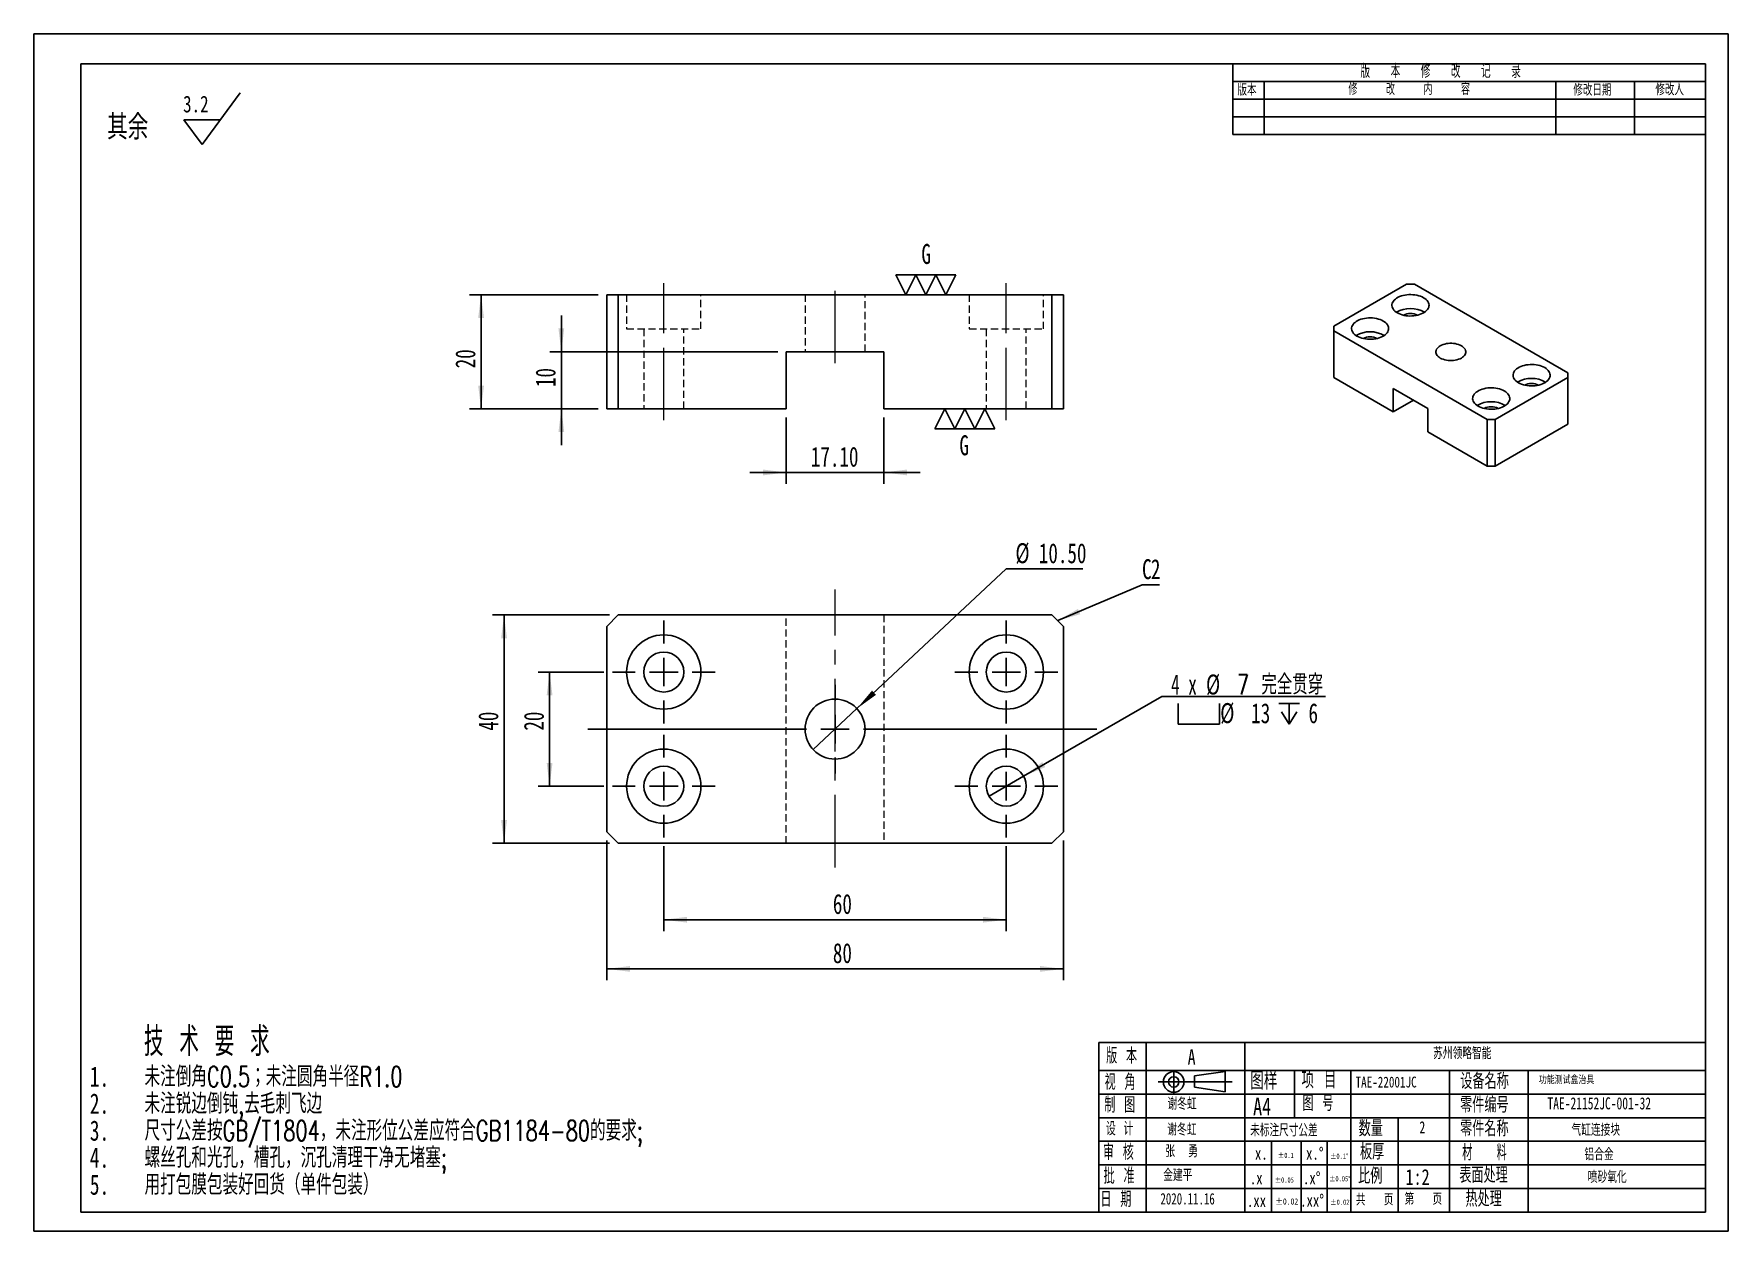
# Model space of a CAD drawing. Header units: millimetres. Extents: x 0 to 297, y 0 to 210.
import ezdxf

# ---------------------------------------------------------------- set-up
doc = ezdxf.new("R2010")
doc.units = ezdxf.units.MM
doc.linetypes.add('CENTERX2', pattern=[20.32, 12.7, -2.54, 2.54, -2.54])
doc.linetypes.add('HIDDEN', pattern=[1.905, 1.27, -0.635])
doc.layers.add('图框', color=7, linetype='Continuous')
doc.styles.add('SLDTEXTSTYLE0', font='TXT', dxfattribs={"width": 0.7, "bigfont": 'bigfont'})
doc.styles.add('SLDTEXTSTYLE1', font='TXT', dxfattribs={"width": 0.7})
doc.styles.add('SLDTEXTSTYLE10', font='TXT', dxfattribs={"width": 0.633333})
doc.styles.add('SLDTEXTSTYLE2', font='TXT', dxfattribs={"width": 0.75, "bigfont": 'bigfont'})
doc.styles.add('SLDTEXTSTYLE3', font='TXT', dxfattribs={"width": 0.75})
doc.styles.add('SLDTEXTSTYLE4', font='TXT', dxfattribs={"width": 0.614286, "bigfont": 'bigfont'})
doc.styles.add('SLDTEXTSTYLE5', font='TXT', dxfattribs={"width": 0.633333, "bigfont": 'bigfont'})
doc.styles.add('SLDTEXTSTYLE6', font='TXT', dxfattribs={"width": 0.542105, "bigfont": 'bigfont'})
doc.styles.add('SLDTEXTSTYLE7', font='TXT', dxfattribs={"width": 0.557143, "bigfont": 'bigfont'})
doc.styles.add('SLDTEXTSTYLE8', font='TXT', dxfattribs={"width": 0.58, "bigfont": 'bigfont'})
doc.styles.add('SLDTEXTSTYLE9', font='TXT', dxfattribs={"width": 0.6, "bigfont": 'bigfont'})
doc.dimstyles.new('SLDDIMSTYLE0', dxfattribs={"dimtxt": 3.5, "dimasz": 4.08, "dimexe": 0, "dimexo": 0.0625, "dimgap": 0.875, "dimtad": 2, "dimrnd": 1e-09, "dimzin": 12, "dimdsep": 46, "dimtxsty": 'SLDTEXTSTYLE1', "dimsah": 1, "dimcen": 0.09, "dimadec": 0, "dimazin": 3, "dimtfac": 1, "dimtofl": 0, "dimtmove": 0, "dimatfit": 3, "dimfxl": 0, "dimfrac": 2, "dimtolj": 1, "dimtzin": 12, "dimarcsym": 0})
doc.dimstyles.new('SLDDIMSTYLE1', dxfattribs={"dimtxt": 3.5, "dimasz": 4.08, "dimexe": 0, "dimexo": 0.0625, "dimgap": 0.875, "dimtad": 0, "dimtih": 1, "dimtoh": 1, "dimrnd": 1e-09, "dimzin": 4, "dimdsep": 46, "dimtxsty": 'SLDTEXTSTYLE1', "dimblk1": 'NONE', "dimsah": 1, "dimcen": 0, "dimadec": 0, "dimazin": 1, "dimtfac": 1, "dimtmove": 0, "dimatfit": 3, "dimldrblk": 'NONE', "dimfxl": 0, "dimfrac": 2, "dimtolj": 1, "dimtzin": 12, "dimarcsym": 0})
doc.dimstyles.new('SLDDIMSTYLE2', dxfattribs={"dimtxt": 3.5, "dimasz": 4.08, "dimexe": 0, "dimexo": 0.0625, "dimgap": 0.875, "dimtad": 0, "dimtih": 1, "dimtoh": 1, "dimdec": 6, "dimrnd": 1e-09, "dimzin": 12, "dimdsep": 46, "dimtxsty": 'SLDTEXTSTYLE1', "dimblk1": 'NONE', "dimsah": 1, "dimcen": 0, "dimadec": 0, "dimazin": 3, "dimtfac": 1, "dimtmove": 0, "dimatfit": 3, "dimldrblk": 'NONE', "dimfxl": 0, "dimfrac": 2, "dimtolj": 1, "dimtzin": 12, "dimarcsym": 0})
doc.dimstyles.new('SLDDIMSTYLE3', dxfattribs={"dimtxt": 3.5, "dimasz": 4.08, "dimexe": 0, "dimexo": 0.0625, "dimgap": 0.875, "dimtad": 2, "dimrnd": 1e-09, "dimzin": 4, "dimdsep": 46, "dimtxsty": 'SLDTEXTSTYLE1', "dimsah": 1, "dimcen": 0.09, "dimadec": 0, "dimazin": 1, "dimtfac": 1, "dimtmove": 0, "dimatfit": 0, "dimfxl": 0, "dimfrac": 2, "dimtolj": 1, "dimtzin": 12, "dimarcsym": 0})
doc.dimstyles.new('SLDDIMSTYLE4', dxfattribs={"dimtxt": 3.5, "dimasz": 4.08, "dimexe": 0, "dimexo": 0.0625, "dimgap": 0.875, "dimtad": 2, "dimrnd": 1e-09, "dimzin": 12, "dimdsep": 46, "dimtxsty": 'SLDTEXTSTYLE1', "dimsah": 1, "dimcen": 0.09, "dimadec": 0, "dimazin": 3, "dimtfac": 1, "dimtmove": 0, "dimatfit": 0, "dimfxl": 0, "dimfrac": 2, "dimtolj": 1, "dimtzin": 12, "dimarcsym": 0})

# ---------------------------------------------------------------- blocks, each defined once
blk = doc.blocks.new('_D')
at = {"layer": '图框'}
for p, q in [((100.44, 68.63), (100.44, 44.13)), ((180.44, 68.63), (180.44, 44.13)), ((100.44, 46.13), (180.44, 46.13))]:
    blk.add_line(p, q, dxfattribs=at)
for points in [[(100.44, 46.13), (104.52, 45.63), (104.52, 46.64)], [(180.44, 46.13), (176.36, 46.64), (176.36, 45.63)]]:
    blk.add_solid(points, dxfattribs=at)
at = {"layer": '图框', "insert": (140.06, 50.65), "char_height": 3.5, "attachment_point": 1, "style": 'SLDTEXTSTYLE1'}
blk.add_mtext('80', dxfattribs=at)
blk = doc.blocks.new('_D_1')
at = {"layer": '图框'}
for p, q in [((100.94, 108.13), (80.46, 108.13)), ((82.46, 108.13), (82.46, 68.13)), ((100.94, 68.13), (80.46, 68.13))]:
    blk.add_line(p, q, dxfattribs=at)
for points in [[(82.46, 108.13), (81.95, 104.05), (82.97, 104.05)], [(82.46, 68.13), (82.97, 72.21), (81.95, 72.21)]]:
    blk.add_solid(points, dxfattribs=at)
at = {"layer": '图框', "insert": (77.95, 87.86), "char_height": 3.5, "attachment_point": 1, "rotation": 90, "style": 'SLDTEXTSTYLE1'}
blk.add_mtext('40', dxfattribs=at)
blk = doc.blocks.new('_D_2')
at = {"layer": '图框'}
for p, q in [((99.94, 98.13), (88.44, 98.13)), ((90.44, 98.13), (90.44, 78.13)), ((99.94, 78.13), (88.44, 78.13))]:
    blk.add_line(p, q, dxfattribs=at)
for points in [[(90.44, 98.13), (89.93, 94.05), (90.95, 94.05)], [(90.44, 78.13), (90.95, 82.21), (89.93, 82.21)]]:
    blk.add_solid(points, dxfattribs=at)
at = {"layer": '图框', "insert": (85.93, 87.86), "char_height": 3.5, "attachment_point": 1, "rotation": 90, "style": 'SLDTEXTSTYLE1'}
blk.add_mtext('20', dxfattribs=at)
blk = doc.blocks.new('_D_3')
at = {"layer": '图框'}
for p, q in [((110.44, 67.63), (110.44, 52.75)), ((170.44, 67.63), (170.44, 52.75)), ((110.44, 54.75), (170.44, 54.75))]:
    blk.add_line(p, q, dxfattribs=at)
for points in [[(110.44, 54.75), (114.52, 54.24), (114.52, 55.25)], [(170.44, 54.75), (166.36, 55.25), (166.36, 54.24)]]:
    blk.add_solid(points, dxfattribs=at)
at = {"layer": '图框', "insert": (140.06, 59.26), "char_height": 3.5, "attachment_point": 1, "style": 'SLDTEXTSTYLE1'}
blk.add_mtext('60', dxfattribs=at)
blk = doc.blocks.new('_D_4')
at = {"layer": '图框'}
for p, q in [((144.27, 91.72), (170.44, 116.18)), ((170.44, 116.18), (183.82, 116.18)), ((136.6, 84.55), (144.27, 91.72))]:
    blk.add_line(p, q, dxfattribs=at)
blk.add_solid([(144.27, 91.72), (147.6, 94.13), (146.91, 94.88)], dxfattribs=at)
at = {"layer": '图框', "char_height": 3.5, "attachment_point": 1, "style": 'SLDTEXTSTYLE1'}
for s, insert in [('%%c', (172.03, 120.7)), ('10.50', (176.14, 120.69))]:
    blk.add_mtext(s, dxfattribs=dict(at, insert=insert))
blk = doc.blocks.new('_NONE')
blk = doc.blocks.new('SW_CHAMFER_DIMENSION_0')
at = {"layer": '图框', "color": 0}
for p, q in [((-14.79, -6.26), (0, 0)), ((0, 0), (3.07, 0))]:
    blk.add_line(p, q, dxfattribs=at)
blk.add_solid([(-14.79, -6.26), (-10.83, -5.13), (-11.23, -4.2)], dxfattribs=at)
at = {"layer": '图框', "color": 0, "char_height": 3.5, "attachment_point": 1, "style": 'SLDTEXTSTYLE1'}
for s, insert in [('C', (0, 4.51)), ('2', (1.54, 4.51))]:
    blk.add_mtext(s, dxfattribs=dict(at, insert=insert))
blk = doc.blocks.new('SW_SYMBOL_HOLE_SPOT')
at = {"layer": '图框', "color": 0}
for p, q in [((0, 875), (0, 75)), ((1600, 75), (1600, 875)), ((0, 75), (1600, 75))]:
    blk.add_line(p, q, dxfattribs=at)
blk = doc.blocks.new('SW_SYMBOL_HOLE_DEPTH')
at = {"layer": '图框', "color": 0}
for p, q in [((0, 875), (800, 875)), ((400, 875), (400, 75)), ((100, 555), (400, 75)), ((700, 555), (400, 75))]:
    blk.add_line(p, q, dxfattribs=at)
blk = doc.blocks.new('_D_5')
at = {"layer": '图框'}
for p, q in [((173.47, 79.88), (197.7, 93.86)), ((197.7, 93.86), (226.37, 93.86)), ((167.41, 76.38), (173.47, 79.88))]:
    blk.add_line(p, q, dxfattribs=at)
blk.add_solid([(173.47, 79.88), (177.26, 81.48), (176.75, 82.36)], dxfattribs=at)
at = {"layer": '图框', "xscale": 0.004511737089201878, "yscale": 0.004511737089201878, "zscale": 0.004511737089201878}
for name, p in [('SW_SYMBOL_HOLE_SPOT', (200.54, 88.68)), ('SW_SYMBOL_HOLE_DEPTH', (218.16, 88.68))]:
    blk.add_blockref(name, p, dxfattribs=at)
at = {"layer": '图框', "char_height": 3.5, "attachment_point": 1}
for s, insert, style in [('7 \\M+18AAE\\M+19153贯\\M+190FA', (210.85, 97.69), 'SLDTEXTSTYLE0'), ('4 x', (199.29, 97.69), 'SLDTEXTSTYLE10'), ('%%c', (205.42, 97.7), 'SLDTEXTSTYLE1'), ('%%c', (207.91, 92.69), 'SLDTEXTSTYLE1'), ('13', (213.33, 92.67), 'SLDTEXTSTYLE1'), ('6', (223.37, 92.67), 'SLDTEXTSTYLE1')]:
    blk.add_mtext(s, dxfattribs=dict(at, insert=insert, style=style))
blk = doc.blocks.new('SW_CENTERMARKSYMBOL_0')
at = {"layer": '图框', "color": 0}
for p, q in [((0, 5), (0, 9)), ((-5, 0), (-9, 0)), ((0, 0), (-2.5, 0)), ((0, 0), (0, 2.5)), ((0, 0), (0, -2.5)), ((0, 0), (2.5, 0)), ((5, 0), (9, 0)), ((0, -5), (0, -9))]:
    blk.add_line(p, q, dxfattribs=at)
blk = doc.blocks.new('SW_CENTERMARKSYMBOL_1')
at = {"layer": '图框', "color": 0}
for p, q in [((0, 5), (0, 9)), ((-5, 0), (-9, 0)), ((0, 0), (-2.5, 0)), ((0, 0), (0, 2.5)), ((0, 0), (0, -2.5)), ((0, 0), (2.5, 0)), ((5, 0), (9, 0)), ((0, -5), (0, -9))]:
    blk.add_line(p, q, dxfattribs=at)
blk = doc.blocks.new('SW_CENTERMARKSYMBOL_2')
at = {"layer": '图框', "color": 0}
for p, q in [((0, 5), (0, 9)), ((-5, 0), (-9, 0)), ((0, 0), (-2.5, 0)), ((0, 0), (0, 2.5)), ((0, 0), (0, -2.5)), ((0, 0), (2.5, 0)), ((5, 0), (9, 0)), ((0, -5), (0, -9))]:
    blk.add_line(p, q, dxfattribs=at)
blk = doc.blocks.new('SW_CENTERMARKSYMBOL_3')
at = {"layer": '图框', "color": 0}
for p, q in [((0, 5), (0, 9)), ((-5, 0), (-9, 0)), ((0, 0), (-2.5, 0)), ((0, 0), (0, 2.5)), ((0, 0), (0, -2.5)), ((0, 0), (2.5, 0)), ((5, 0), (9, 0)), ((0, -5), (0, -9))]:
    blk.add_line(p, q, dxfattribs=at)
blk = doc.blocks.new('SW_CENTERMARKSYMBOL_4')
at = {"layer": '图框', "color": 0}
for p, q in [((0, 5), (0, 7.75)), ((-5, 0), (-43.29, 0)), ((0, 0), (-2.5, 0)), ((0, 0), (0, 2.5)), ((0, 0), (0, -2.5)), ((0, 0), (2.5, 0)), ((5, 0), (45.88, 0)), ((0, -5), (0, -7.75))]:
    blk.add_line(p, q, dxfattribs=at)
blk = doc.blocks.new('_D_6')
at = {"layer": '图框'}
for p, q in [((131.89, 142.73), (131.89, 131.09)), ((148.99, 142.73), (148.99, 131.09)), ((131.89, 133.09), (125.54, 133.09)), ((131.89, 133.09), (148.99, 133.09)), ((148.99, 133.09), (155.34, 133.09))]:
    blk.add_line(p, q, dxfattribs=at)
for points in [[(131.89, 133.09), (127.81, 133.6), (127.81, 132.58)], [(148.99, 133.09), (153.07, 132.58), (153.07, 133.6)]]:
    blk.add_solid(points, dxfattribs=at)
at = {"layer": '图框', "insert": (136.21, 137.6), "char_height": 3.5, "attachment_point": 1, "style": 'SLDTEXTSTYLE1'}
blk.add_mtext('17.10', dxfattribs=at)
blk = doc.blocks.new('_D_7')
at = {"layer": '图框'}
for p, q in [((98.94, 164.23), (76.44, 164.23)), ((78.44, 144.23), (78.44, 164.23)), ((98.94, 144.23), (76.44, 144.23))]:
    blk.add_line(p, q, dxfattribs=at)
for points in [[(78.44, 164.23), (77.93, 160.15), (78.95, 160.15)], [(78.44, 144.23), (78.95, 148.31), (77.93, 148.31)]]:
    blk.add_solid(points, dxfattribs=at)
at = {"layer": '图框', "insert": (73.93, 151.33), "char_height": 3.5, "attachment_point": 1, "rotation": 90, "style": 'SLDTEXTSTYLE1'}
blk.add_mtext('20', dxfattribs=at)
blk = doc.blocks.new('_D_8')
at = {"layer": '图框'}
for p, q in [((92.5, 154.23), (92.5, 160.58)), ((130.39, 154.23), (90.5, 154.23)), ((92.5, 154.23), (92.5, 144.23)), ((98.94, 144.23), (90.5, 144.23)), ((92.5, 144.23), (92.5, 137.88))]:
    blk.add_line(p, q, dxfattribs=at)
for points in [[(92.5, 154.23), (93, 158.31), (91.99, 158.31)], [(92.5, 144.23), (91.99, 140.15), (93, 140.15)]]:
    blk.add_solid(points, dxfattribs=at)
at = {"layer": '图框', "insert": (87.98, 148.05), "char_height": 3.5, "attachment_point": 1, "rotation": 90, "style": 'SLDTEXTSTYLE1'}
blk.add_mtext('10', dxfattribs=at)
blk = doc.blocks.new('SW_SFSYMBOL_0')
at = {"layer": '图框', "color": 0}
for p, q in [((-2.58, 9.14), (-4.33, 5.64)), ((-2.58, 9.14), (-0.83, 5.64)), ((0.92, 9.14), (-0.83, 5.64)), ((0.92, 9.14), (2.67, 5.64)), ((4.42, 9.14), (2.67, 5.64)), ((4.42, 9.14), (6.17, 5.64)), ((-0.83, 5.64), (-4.33, 5.64)), ((2.67, 5.64), (-0.83, 5.64)), ((6.17, 5.64), (2.67, 5.64))]:
    blk.add_line(p, q, dxfattribs=at)
at = {"layer": '图框', "color": 0, "insert": (0, 4.51), "char_height": 3.5, "attachment_point": 1, "style": 'SLDTEXTSTYLE1'}
blk.add_mtext('G', dxfattribs=at)
blk = doc.blocks.new('SW_SFSYMBOL_1')
at = {"layer": '图框', "color": 0}
for p, q in [((-2.73, -4.38), (-4.48, -0.88)), ((-4.48, -0.88), (-0.98, -0.88)), ((-2.73, -4.38), (-0.98, -0.88)), ((0.77, -4.38), (-0.98, -0.88)), ((-0.98, -0.88), (2.52, -0.88)), ((0.77, -4.38), (2.52, -0.88)), ((4.27, -4.38), (2.52, -0.88)), ((2.52, -0.88), (6.02, -0.88)), ((4.27, -4.38), (6.02, -0.88))]:
    blk.add_line(p, q, dxfattribs=at)
at = {"layer": '图框', "color": 0, "insert": (0, 4.51), "char_height": 3.5, "attachment_point": 1, "style": 'SLDTEXTSTYLE1'}
blk.add_mtext('G', dxfattribs=at)

msp = doc.modelspace()

# ---------------------------------------------------------------- linework, layer by layer
at = {"color": 7, "linetype": 'Continuous', "lineweight": 25}
for p, q in [((100.4375113, 144.2285489), (100.4375113, 164.2285489)), ((100.4375113, 164.2285489), (102.4375113, 164.2285489)), ((102.4375113, 164.2285489), (102.4375113, 144.2285489)), ((102.4375113, 164.2285489), (178.4375113, 164.2285489)), ((178.4375113, 144.2285489), (178.4375113, 164.2285489)), ((178.4375113, 164.2285489), (180.4375113, 164.2285489)), ((180.4375113, 164.2285489), (180.4375113, 144.2285489)), ((240.5207901, 166.0435768), (227.7928681, 158.6959037)), ((241.9350037, 166.0435768), (240.5207901, 166.0435768)), ((268.8050614, 150.5318226), (241.9350037, 166.0435768)), ((227.7928681, 158.6959037), (227.7928681, 157.8794956)), ((227.7928681, 157.8794956), (254.6629258, 142.3677415)), ((227.7928681, 157.8794956), (227.7928681, 149.7140875)), ((131.8875113, 154.2285489), (131.8875113, 144.2285489)), ((148.9875113, 154.2285489), (131.8875113, 154.2285489)), ((148.9875113, 154.2285489), (148.9875113, 144.2285489)), ((227.7928681, 149.7140875), (238.2050154, 143.7032828)), ((256.0771393, 142.3677415), (268.8050614, 149.7154145)), ((268.8050614, 149.7154145), (268.8050614, 150.5318226)), ((268.8050614, 141.5500064), (268.8050614, 149.7154145)), ((238.2050154, 147.7859869), (238.2050154, 143.7032828)), ((244.2507784, 144.2958422), (238.2050154, 147.7859869)), ((238.2050154, 143.7032828), (241.741124, 145.7446348)), ((102.4375113, 144.2285489), (100.4375113, 144.2285489)), ((102.4375113, 144.2285489), (131.8875113, 144.2285489)), ((148.9875113, 144.2285489), (178.4375113, 144.2285489)), ((180.4375113, 144.2285489), (178.4375113, 144.2285489)), ((244.2507784, 144.2958422), (244.2507784, 140.2131381)), ((244.2507784, 140.2131381), (254.6629258, 134.2023334)), ((254.6629258, 134.2023334), (254.6629258, 142.3677415)), ((254.6629258, 142.3677415), (256.0771393, 142.3677415)), ((256.0771393, 142.3677415), (256.0771393, 134.2023334)), ((256.0771393, 134.2023334), (268.8050614, 141.5500064)), ((256.0771393, 134.2023334), (254.6629258, 134.2023334)), ((102.4375113, 108.1337074), (100.4375113, 106.1337074)), ((178.4375113, 108.1337074), (102.4375113, 108.1337074)), ((180.4375113, 106.1337074), (178.4375113, 108.1337074)), ((100.4375113, 106.1337074), (100.4375113, 70.1337074)), ((180.4375113, 70.1337074), (180.4375113, 106.1337074)), ((100.4375113, 70.1337074), (102.4375113, 68.1337074)), ((178.4375113, 68.1337074), (180.4375113, 70.1337074)), ((102.4375113, 68.1337074), (178.4375113, 68.1337074))]:
    msp.add_line(p, q, dxfattribs=at)
at = {"color": 7, "linetype": 'HIDDEN', "lineweight": 18}
for p, q in [((103.9375113, 164.2285489), (103.9375113, 158.2285489)), ((116.9375113, 158.2285489), (116.9375113, 164.2285489)), ((135.1875113, 164.2285489), (135.1875113, 154.2285489)), ((145.6875113, 154.2285489), (145.6875113, 164.2285489)), ((163.9375113, 164.2285489), (163.9375113, 158.2285489)), ((176.9375113, 158.2285489), (176.9375113, 164.2285489)), ((103.9375113, 158.2285489), (116.9375113, 158.2285489)), ((106.9375113, 158.2285489), (106.9375113, 144.2285489)), ((113.9375113, 144.2285489), (113.9375113, 158.2285489)), ((163.9375113, 158.2285489), (176.9375113, 158.2285489)), ((166.9375113, 158.2285489), (166.9375113, 144.2285489)), ((173.9375113, 144.2285489), (173.9375113, 158.2285489)), ((131.8875113, 68.1337074), (131.8875113, 108.1337074)), ((148.9875113, 108.1337074), (148.9875113, 68.1337074))]:
    msp.add_line(p, q, dxfattribs=at)
at = {"color": 7, "linetype": 'Continuous', "lineweight": 25, "flags": 128}
for points in [[(243.5259939, 163.6964034), (243.2640544, 163.832064), (242.9782428, 163.9505802), (242.67191, 164.0505624), (242.3486474, 164.1308386), (242.0122451, 164.1904674), (241.666647, 164.22875), (241.3159049, 164.2452373), (240.9641311, 164.2397361), (240.6154496, 164.212311), (240.2739485, 164.1632834), (239.9436317, 164.0932281), (239.6283716, 164.0029665), (239.3318645, 163.8935569), (239.0575867, 163.7662819), (238.8087538, 163.6226337), (238.5882831, 163.4642964), (238.3987594, 163.2931266), (238.2424049, 163.1111308), (238.1210524, 162.9204429), (238.0361249, 162.7232986), (237.988618, 162.522009), (237.9790887, 162.3189343), (238.0076487, 162.1164552), (238.0739632, 161.9169457), (238.1772546, 161.7227448), (238.3163121, 161.5361293), (238.4895052, 161.3592871), (238.6948034, 161.1942915), (238.9297999, 161.0430771), (239.1917394, 160.9074165), (239.477551, 160.7889003), (239.7838839, 160.6889181), (240.1071464, 160.6086419), (240.4435488, 160.5490131), (240.7891469, 160.5107305), (241.1398889, 160.4942432), (241.4916628, 160.4997444), (241.8403442, 160.5271695), (242.1818453, 160.5761971), (242.5121622, 160.6462524), (242.8274222, 160.736514), (243.1239293, 160.8459236), (243.3982071, 160.9731986), (243.6470401, 161.1168468), (243.8675107, 161.2751841), (244.0570344, 161.4463539), (244.213389, 161.6283497), (244.3347414, 161.8190376), (244.4196689, 162.0161819), (244.4671758, 162.2174715), (244.4767051, 162.4205462), (244.4481451, 162.6230253), (244.3818306, 162.8225348), (244.2785392, 163.0167357), (244.1394818, 163.2033512), (243.9662886, 163.3801934), (243.7609904, 163.545189), (243.5259939, 163.6964034)], [(236.4549261, 159.6143629), (236.1929866, 159.7500234), (235.907175, 159.8685396), (235.6008421, 159.9685218), (235.2775796, 160.048798), (234.9411772, 160.1084269), (234.5955791, 160.1467094), (234.2448371, 160.1631967), (233.8930632, 160.1576956), (233.5443818, 160.1302704), (233.2028807, 160.0812428), (232.8725638, 160.0111876), (232.5573038, 159.920926), (232.2607967, 159.8115163), (231.9865189, 159.6842413), (231.737686, 159.5405931), (231.5172153, 159.3822559), (231.3276916, 159.211086), (231.171337, 159.0290902), (231.0499846, 158.8384024), (230.9650571, 158.641258), (230.9175502, 158.4399685), (230.9080209, 158.2368938), (230.9365809, 158.0344147), (231.0028954, 157.8349051), (231.1061868, 157.6407042), (231.2452443, 157.4540887), (231.4184374, 157.2772465), (231.6237356, 157.112251), (231.8587321, 156.9610365), (232.1206716, 156.8253759), (232.4064832, 156.7068598), (232.7128161, 156.6068775), (233.0360786, 156.5266014), (233.372481, 156.4669725), (233.7180791, 156.42869), (234.0688211, 156.4122027), (234.420595, 156.4177038), (234.7692764, 156.445129), (235.1107775, 156.4941566), (235.4410943, 156.5642118), (235.7563544, 156.6544734), (236.0528615, 156.7638831), (236.3271393, 156.8911581), (236.5759722, 157.0348063), (236.7964429, 157.1931435), (236.9859666, 157.3643134), (237.1423211, 157.5463091), (237.2636736, 157.736997), (237.3486011, 157.9341414), (237.396108, 158.1354309), (237.4056373, 158.3385056), (237.3770773, 158.5409847), (237.3107628, 158.7404942), (237.2074714, 158.9346952), (237.0684139, 159.1213107), (236.8952208, 159.2981529), (236.6899226, 159.4631484), (236.4549261, 159.6143629)], [(250.15512, 155.2771948), (249.9178518, 155.3985414), (249.6569765, 155.5024932), (249.3762983, 155.5875341), (249.0799102, 155.6524243), (248.7721342, 155.6962173), (248.4574583, 155.7182746), (248.1404712, 155.7182746), (247.8257952, 155.6962173), (247.5180192, 155.6524243), (247.2216311, 155.5875341), (246.940953, 155.5024932), (246.6800777, 155.3985414), (246.4428094, 155.2771948), (246.2326081, 155.1402227), (246.0525389, 154.9896226), (245.9052276, 154.8275906), (245.7928224, 154.6564894), (245.7169625, 154.4788141), (245.6787539, 154.2971555), (245.6787539, 154.1141628), (245.7169625, 153.9325042), (245.7928224, 153.7548289), (245.9052276, 153.5837277), (246.0525389, 153.4216956), (246.2326081, 153.2710955), (246.4428094, 153.1341235), (246.6800777, 153.0127768), (246.940953, 152.9088251), (247.2216311, 152.8237841), (247.5180192, 152.758894), (247.8257952, 152.715101), (248.1404712, 152.6930436), (248.4574583, 152.6930436), (248.7721342, 152.715101), (249.0799102, 152.758894), (249.3762983, 152.8237841), (249.6569765, 152.9088251), (249.9178518, 153.0127768), (250.15512, 153.1341235), (250.3653214, 153.2710955), (250.5453906, 153.4216956), (250.6927018, 153.5837277), (250.805107, 153.7548289), (250.880967, 153.9325042), (250.9191756, 154.1141628), (250.9191756, 154.2971555), (250.880967, 154.4788141), (250.805107, 154.6564894), (250.6927018, 154.8275906), (250.5453906, 154.9896226), (250.3653214, 155.1402227), (250.15512, 155.2771948)], [(264.7391974, 151.4502818), (264.4772578, 151.5859423), (264.1914462, 151.7044585), (263.8851134, 151.8044407), (263.5618508, 151.8847169), (263.2254485, 151.9443458), (262.8798504, 151.9826283), (262.5291083, 151.9991156), (262.1773345, 151.9936145), (261.828653, 151.9661893), (261.487152, 151.9171617), (261.1568351, 151.8471064), (260.841575, 151.7568449), (260.545068, 151.6474352), (260.2707901, 151.5201602), (260.0219572, 151.376512), (259.8014865, 151.2181748), (259.6119629, 151.0470049), (259.4556083, 150.8650091), (259.3342559, 150.6743212), (259.2493284, 150.4771769), (259.2018215, 150.2758874), (259.1922922, 150.0728126), (259.2208522, 149.8703336), (259.2871666, 149.670824), (259.3904581, 149.4766231), (259.5295155, 149.2900076), (259.7027086, 149.1131654), (259.9080069, 148.9481699), (260.1430033, 148.7969554), (260.4049428, 148.6612948), (260.6907545, 148.5427787), (260.9970873, 148.4427964), (261.3203499, 148.3625203), (261.6567522, 148.3028914), (262.0023503, 148.2646089), (262.3530923, 148.2481215), (262.7048662, 148.2536227), (263.0535476, 148.2810478), (263.3950487, 148.3300754), (263.7253656, 148.4001307), (264.0406256, 148.4903923), (264.3371327, 148.5998019), (264.6114106, 148.727077), (264.8602435, 148.8707252), (265.0807142, 149.0290624), (265.2702378, 149.2002323), (265.4265924, 149.382228), (265.5479448, 149.5729159), (265.6328723, 149.7700603), (265.6803792, 149.9713498), (265.6899085, 150.1744245), (265.6613485, 150.3769036), (265.5950341, 150.5764131), (265.4917426, 150.7706141), (265.3526852, 150.9572296), (265.1794921, 151.1340717), (264.9741938, 151.2990673), (264.7391974, 151.4502818)], [(257.6681296, 147.3682412), (257.40619, 147.5039018), (257.1203784, 147.6224179), (256.8140456, 147.7224002), (256.490783, 147.8026763), (256.1543807, 147.8623052), (255.8087826, 147.9005877), (255.4580405, 147.9170751), (255.1062667, 147.9115739), (254.7575852, 147.8841488), (254.4160842, 147.8351211), (254.0857673, 147.7650659), (253.7705072, 147.6748043), (253.4740002, 147.5653946), (253.1997223, 147.4381196), (252.9508894, 147.2944714), (252.7304187, 147.1361342), (252.5408951, 146.9649643), (252.3845405, 146.7829686), (252.2631881, 146.5922807), (252.1782606, 146.3951363), (252.1307537, 146.1938468), (252.1212244, 145.9907721), (252.1497843, 145.788293), (252.2160988, 145.5887835), (252.3193902, 145.3945825), (252.4584477, 145.207967), (252.6316408, 145.0311248), (252.836939, 144.8661293), (253.0719355, 144.7149148), (253.333875, 144.5792543), (253.6196867, 144.4607381), (253.9260195, 144.3607559), (254.249282, 144.2804797), (254.5856844, 144.2208508), (254.9312825, 144.1825683), (255.2820245, 144.166081), (255.6337984, 144.1715821), (255.9824798, 144.1990073), (256.3239809, 144.2480349), (256.6542978, 144.3180901), (256.9695578, 144.4083517), (257.2660649, 144.5177614), (257.5403427, 144.6450364), (257.7891757, 144.7886846), (258.0096464, 144.9470218), (258.19917, 145.1181917), (258.3555246, 145.3001875), (258.476877, 145.4908753), (258.5618045, 145.6880197), (258.6093114, 145.8893092), (258.6188407, 146.092384), (258.5902807, 146.294863), (258.5239663, 146.4943726), (258.4206748, 146.6885735), (258.2816174, 146.875189), (258.1084243, 147.0520312), (257.903126, 147.2170267), (257.6681296, 147.3682412)]]:
    msp.add_lwpolyline(points, dxfattribs=at)
at = {"color": 7, "linetype": 'Continuous', "lineweight": 25}
for centre, radius in [((110.4375113, 98.1337074), 6.5), ((170.4375113, 98.1337074), 6.5), ((110.4375113, 98.1337074), 3.5), ((170.4375113, 98.1337074), 3.5), ((140.4375113, 88.1337074), 5.25), ((110.4375113, 78.1337074), 6.5), ((170.4375113, 78.1337074), 6.5), ((110.4375113, 78.1337074), 3.5), ((170.4375113, 78.1337074), 3.5)]:
    msp.add_circle(centre, radius, dxfattribs=at)
for centre, radius, start, end in [((241.2278969, 156.9663318), 4.8499187, 59.494549256, 120.505450744), ((241.2278709, 158.2624359), 2.6754221, 62.449517771, 117.537423689), ((234.1568291, 152.8842913), 4.8499187, 59.494549256, 120.505450744), ((234.1568031, 154.1803954), 2.6754221, 62.449517771, 117.537423689), ((262.4411003, 144.7202102), 4.8499187, 59.494549256, 120.505450744), ((262.4410743, 146.0163143), 2.6754221, 62.449517771, 117.537423689), ((255.3700325, 140.6381696), 4.8499187, 59.494549256, 120.505450744), ((255.3700065, 141.9342737), 2.6754221, 62.449517771, 117.537423689)]:
    msp.add_arc(centre, radius, start, end, dxfattribs=at)
at = {"layer": '图框'}
for p, q in [((0.1101994, 209.9097385), (296.8658785, 209.9097385)), ((0.1101994, 209.9097385), (0.1101994, 0.2026761)), ((296.8658785, 209.9097385), (296.8658785, 0.2026761)), ((8.3575746, 204.6921099), (292.8805328, 204.6921099)), ((8.3575746, 204.6921099), (8.3575746, 3.5155781)), ((210.1090565, 204.6921098), (210.1090565, 192.2763883)), ((292.8805328, 204.6921099), (292.8805328, 3.5155781)), ((29.5741073, 190.5263575), (36.2520603, 199.5786937)), ((210.1090565, 201.5881794), (292.880533, 201.5881794)), ((215.6271549, 192.2763883), (215.6271549, 201.5881794)), ((266.6695655, 201.5881793), (266.6695655, 192.2763882)), ((280.4648115, 201.5881793), (280.4648115, 192.2763882)), ((210.1090565, 198.484249), (292.880533, 198.484249)), ((32.7481902, 194.8290032), (26.3908574, 194.8290032)), ((26.3908574, 194.8290032), (29.5741073, 190.5263575)), ((210.1090565, 195.3803186), (292.880533, 195.3803186)), ((210.1090565, 192.2763883), (292.880533, 192.2763883)), ((186.657138, 3.5155779), (186.657138, 33.2432179)), ((186.657138, 33.2432179), (292.8805328, 33.2432179)), ((194.9342857, 3.5155779), (194.9342857, 33.2432179)), ((212.2187664, 3.5155779), (212.2187664, 33.2432179)), ((292.8805328, 28.3470207), (186.657138, 28.3470207)), ((199.7534792, 24.2898636), (199.7534792, 28.3753511)), ((203.4038654, 27.3838028), (208.7459206, 28.1499772)), ((203.4038654, 27.3838028), (203.4038654, 25.3915053)), ((208.7459206, 28.1499772), (208.7459206, 24.6253309)), ((220.902596, 24.208447), (220.902596, 28.3470208)), ((230.8019255, 20.0698732), (230.8019255, 28.3470208)), ((248.0459831, 24.208447), (248.0459831, 28.3470208)), ((261.8412292, 28.3470208), (261.8412292, 3.5155778)), ((186.657138, 24.208447), (292.8805328, 24.208447)), ((197.0257552, 26.3326074), (209.988631, 26.3326074)), ((203.4038654, 25.3915053), (208.7459206, 24.6253309)), ((220.902596, 20.0698732), (220.902596, 24.208447)), ((248.0459831, 3.5155778), (248.0459831, 24.208447)), ((186.657138, 20.0698732), (292.8805328, 20.0698732)), ((230.8019255, 3.5155779), (230.8019255, 20.0698732)), ((239.0790731, 3.5155779), (239.0790731, 20.0698731)), ((186.657138, 15.9312994), (230.8019255, 15.9312994)), ((216.902371, 3.5155779), (216.902371, 15.9312993)), ((222.109013, 3.5155779), (222.109013, 15.9312993)), ((226.617203, 3.5155779), (226.617203, 15.9312993)), ((230.8019255, 15.9312994), (292.8805328, 15.9312994)), ((186.657138, 11.7927255), (230.8019255, 11.7927255)), ((230.8019255, 11.7927255), (292.8805328, 11.7927255)), ((186.657138, 7.6541517), (230.8019255, 7.6541517)), ((230.8019255, 7.6541517), (292.880591, 7.6541517)), ((8.3575746, 3.5155781), (292.8805328, 3.5155781)), ((0.1101994, 0.2026761), (296.8658785, 0.2026761))]:
    msp.add_line(p, q, dxfattribs=at)
at = {"layer": '图框', "linetype": 'CENTERX2', "lineweight": 18}
for p, q in [((110.4375113, 158.2285489), (110.4375113, 166.2285489)), ((140.4375113, 152.2285489), (140.4375113, 166.2285489)), ((170.4375113, 158.2285489), (170.4375113, 166.2285489)), ((110.4375113, 142.2285489), (110.4375113, 158.2285489)), ((170.4375113, 142.2285489), (170.4375113, 158.2285489)), ((140.4375113, 63.8947452), (140.4375113, 112.5738836))]:
    msp.add_line(p, q, dxfattribs=at)
at = {"layer": '图框'}
for radius in [1.8042424, 0.9101378]:
    msp.add_circle((199.7534792, 26.3326074), radius, dxfattribs=at)

# ---------------------------------------------------------------- block references
for name, p in [('SW_SFSYMBOL_1', (155.5665211, 168.6035491)), ('SW_SFSYMBOL_0', (162.2293629, 135.0917623)), ('SW_CHAMFER_DIMENSION_0', (194.2235634, 113.3898528)), ('SW_CENTERMARKSYMBOL_2', (110.4375113, 98.1337074)), ('SW_CENTERMARKSYMBOL_0', (170.4375113, 98.1337074)), ('SW_CENTERMARKSYMBOL_4', (140.4375113, 88.1337074)), ('SW_CENTERMARKSYMBOL_3', (110.4375113, 78.1337074)), ('SW_CENTERMARKSYMBOL_1', (170.4375113, 78.1337074))]:
    msp.add_blockref(name, p, dxfattribs=at)

# ---------------------------------------------------------------- texts
at = {"layer": '图框', "attachment_point": 1, "rotation": 359.999999946}
for s, insert, char_height, style in [('\\M+194C5   \\M+1967B   \\M+18F43   \\M+189FC   记   录', (232.4761501, 204.6060112), 2.414168064, 'SLDTEXTSTYLE7'), ('3.2', (26.2452002, 199.0793458), 2.91999375, 'SLDTEXTSTYLE3'), ('\\M+194C5\\M+1967B', (210.9300031, 201.1640297), 2.069286912, 'SLDTEXTSTYLE0'), ('\\M+18F43     \\M+189FC     \\M+193E0     \\M+19765', (230.3596935, 201.290693), 2.069286912, 'SLDTEXTSTYLE6'), ('\\M+18F43\\M+189FC\\M+193FA\\M+18AFA', (269.7575817, 201.1475883), 2.069286912, 'SLDTEXTSTYLE0'), ('\\M+18F43\\M+189FC\\M+1906C', (284.1325649, 201.2099787), 2.069286912, 'SLDTEXTSTYLE0'), ('\\M+191B4\\M+1975D', (12.9341379, 195.7717379), 4.37999063, 'SLDTEXTSTYLE2'), ('\\M+18B5A 术 \\M+19776 \\M+18B81', (19.3819686, 35.9443588), 5.0694336, 'SLDTEXTSTYLE4'), ('苏\\M+18F42领\\M+197AA\\M+19271\\M+1945C', (245.1895152, 32.4351397), 2.116666667, 'SLDTEXTSTYLE0'), ('\\M+194C5 \\M+1967B', (187.9352427, 32.3121211), 2.759049216, 'SLDTEXTSTYLE5'), ('A', (202.1995718, 32.0630808), 2.7245611, 'SLDTEXTSTYLE3'), ('1.', (9.9105773, 29.0522018), 3.54860352, 'SLDTEXTSTYLE1'), ('\\M+196A2\\M+1928D\\M+1937C\\M+18A70C0.5\\M+18147\\M+196A2\\M+1928D圆\\M+18A70\\M+194BC\\M+18C61R1.0', (19.4906091, 29.0522018), 3.54860352, 'SLDTEXTSTYLE0'), ('视 \\M+18A70', (187.6641078, 27.7061155), 2.75904922, 'SLDTEXTSTYLE5'), ('图样', (213.1539878, 28.0894938), 3.10393037, 'SLDTEXTSTYLE0'), ('项 \\M+196DA', (222.1539364, 28.310893), 3.10393037, 'SLDTEXTSTYLE5'), ('TAE-22001JC', (231.6075598, 27.2655237), 1.907192771, 'SLDTEXTSTYLE3'), ('设备\\M+196BC\\M+18FCC', (249.9547874, 27.8492736), 2.759049216, 'SLDTEXTSTYLE0'), ('\\M+18CF7\\M+1945C测试\\M+1E1B4\\M+18EA1\\M+18BEF', (263.704769, 27.3078397), 1.322916667, 'SLDTEXTSTYLE2'), ('2.', (9.9105773, 24.3207305), 3.54860352, 'SLDTEXTSTYLE1'), ('\\M+196A2\\M+1928D锐边\\M+1937C钝,\\M+18B8E\\M+196D1\\M+18E68飞边', (19.4906091, 24.3207305), 3.54860352, 'SLDTEXTSTYLE0'), ('\\M+190A7 图', (187.6100844, 23.6981176), 2.75904922, 'SLDTEXTSTYLE5'), ('谢\\M+1937E\\M+193F8', (198.6673647, 23.5888642), 2.116666667, 'SLDTEXTSTYLE0'), ('图 \\M+18D86', (222.3094135, 24.0140339), 2.75904922, 'SLDTEXTSTYLE5'), ('\\M+197EB\\M+18C8F编\\M+18D86', (249.9238903, 23.7252266), 2.759049216, 'SLDTEXTSTYLE0'), ('A4', (213.6610864, 23.5971458), 3.10393037, 'SLDTEXTSTYLE3'), ('TAE-21152JC-001-32', (265.2235479, 23.6409895), 2.116666667, 'SLDTEXTSTYLE1'), ('3.', (9.9105773, 19.5892592), 3.54860352, 'SLDTEXTSTYLE1'), ('\\M+18EDA\\M+190A1\\M+18CF6\\M+18DB7\\M+188C2GB/T1804\\M+18143\\M+196A2\\M+1928D\\M+18C60\\M+188CA\\M+18CF6\\M+18DB7应\\M+19584\\M+18D87GB1184-80\\M+19349\\M+19776\\M+18B81;', (19.4906091, 19.5892592), 3.54860352, 'SLDTEXTSTYLE0'), ('设 计', (187.8826953, 19.3381345), 2.37249492, 'SLDTEXTSTYLE5'), ('谢\\M+1937E\\M+193F8', (198.643826, 19.0621572), 2.116666667, 'SLDTEXTSTYLE0'), ('\\M+196A2标\\M+1928D\\M+18EDA\\M+190A1\\M+18CF6\\M+18DB7', (213.1606027, 18.9841036), 2.189995315, 'SLDTEXTSTYLE0'), ('\\M+19094\\M+197CA', (232.151774, 19.5740238), 2.759049216, 'SLDTEXTSTYLE0'), ('2', (242.8035367, 19.4439876), 2.1166667, 'SLDTEXTSTYLE1'), ('\\M+197EB\\M+18C8F\\M+196BC\\M+18FCC', (249.9219743, 19.5585885), 2.759049216, 'SLDTEXTSTYLE0'), ('\\M+19F83\\M+1E39D连\\M+190DA块', (269.4306741, 19.0024986), 2.116666667, 'SLDTEXTSTYLE0'), ('\\M+19786丝\\M+18D45\\M+19861\\M+18CF5\\M+18D45\\M+18143\\M+19185\\M+18D45\\M+18143沉\\M+18D45\\M+190B4\\M+1979D\\M+18AB1净\\M+19DD9\\M+19367\\M+18DC7;', (19.4906091, 14.8577879), 3.54860352, 'SLDTEXTSTYLE0'), ('审 \\M+18A6A', (187.3619348, 15.4370518), 2.75904922, 'SLDTEXTSTYLE5'), ('张  \\M+19745', (198.2911291, 15.2609237), 2.116666667, 'SLDTEXTSTYLE9'), ('x.°', (222.9374566, 14.9004406), 2.18999532, 'SLDTEXTSTYLE3'), ('\\M+194C2\\M+18CFA', (232.3890598, 15.4987868), 2.759049216, 'SLDTEXTSTYLE0'), ('\\M+18DDE   \\M+197BF', (250.2916906, 15.3366168), 2.759049216, 'SLDTEXTSTYLE8'), ('铝\\M+18D87\\M+18BE0', (271.707841, 14.7253603), 2.116666667, 'SLDTEXTSTYLE0'), ('4.', (9.9105773, 14.8577879), 3.54860352, 'SLDTEXTSTYLE1'), ('x.', (213.982983, 14.9004406), 2.18999532, 'SLDTEXTSTYLE3'), ('±0.1', (218.0001177, 13.9364805), 0.91249805, 'SLDTEXTSTYLE3'), ('±0.1°', (227.1409809, 13.8022503), 0.91249805, 'SLDTEXTSTYLE3'), ('5.', (9.9105773, 10.1263166), 3.54860352, 'SLDTEXTSTYLE1'), ('\\M+19770\\M+191C5\\M+195EF\\M+1968C\\M+195EF\\M+19195\\M+18D44\\M+189F1货\\M+18169单\\M+18C8F\\M+195EF\\M+19195\\M+1816A', (19.4906091, 10.1263166), 3.54860352, 'SLDTEXTSTYLE0'), ('\\M+194E1 \\M+18F79', (187.4892755, 11.2605581), 2.759049216, 'SLDTEXTSTYLE5'), ('\\M+18BE0\\M+18C9A\\M+195BD', (197.9171971, 11.0728853), 2.116666667, 'SLDTEXTSTYLE0'), ('.x', (213.0953082, 10.5949985), 2.18999532, 'SLDTEXTSTYLE3'), ('±0.05', (217.449037, 9.6183262), 0.91249805, 'SLDTEXTSTYLE3'), ('.x°', (222.4024482, 10.5949985), 2.18999532, 'SLDTEXTSTYLE3'), ('±0.05°', (226.9656006, 9.8329693), 0.91249805, 'SLDTEXTSTYLE3'), ('\\M+194E4\\M+197E1', (232.0649198, 11.2517162), 2.759049216, 'SLDTEXTSTYLE0'), ('1:2', (240.3580249, 11.0626824), 2.75904922, 'SLDTEXTSTYLE3'), ('\\M+1955C\\M+196CA处\\M+1979D', (249.7807601, 11.410413), 2.759049216, 'SLDTEXTSTYLE0'), ('喷\\M+18DBB氧\\M+189BB', (272.2826168, 10.7511599), 2.116666667, 'SLDTEXTSTYLE0'), ('\\M+193FA \\M+18AFA', (186.9336069, 7.1817734), 2.759049216, 'SLDTEXTSTYLE5'), ('2020.11.16', (197.4309548, 6.8676917), 2, 'SLDTEXTSTYLE1'), ('.xx', (212.5843093, 6.6232273), 2.18999532, 'SLDTEXTSTYLE3'), ('±0.02', (217.5440762, 5.9426467), 1.09499766, 'SLDTEXTSTYLE3'), ('.xx°', (221.90554, 6.6661559), 2.18999532, 'SLDTEXTSTYLE3'), ('\\M+18BA4   页', (231.665176, 6.7583791), 2.069286912, 'SLDTEXTSTYLE8'), ('\\M+191E6   页', (240.2002753, 6.8805184), 2.069286912, 'SLDTEXTSTYLE8'), ('热处\\M+1979D', (250.8624459, 7.2378077), 2.75904922, 'SLDTEXTSTYLE0'), ('±0.02°', (227.1802437, 5.7324123), 0.91249805, 'SLDTEXTSTYLE3')]:
    msp.add_mtext(s, dxfattribs=dict(at, insert=insert, char_height=char_height, style=style))

# ---------------------------------------------------------------- dimensions: what is measured, and where the dimension line sits
at = {"layer": '图框'}
for base, p1, p2, angle, dimstyle, picture, middle in [((78.4375113, 164.2285489), (100.4375113, 144.2285489), (100.4375113, 164.2285489), 90, 'SLDDIMSTYLE0', '_D_7', (78.4375113, 152.8620628)), ((92.4951828, 144.2285489), (131.8875113, 154.2285489), (100.4375113, 144.2285489), 90, 'SLDDIMSTYLE4', '_D_8', (92.4951828, 149.5875491)), ((82.4618752, 68.1337074), (102.4375113, 108.1337074), (102.4375113, 68.1337074), 90, 'SLDDIMSTYLE0', '_D_1', (82.4618752, 89.3943554)), ((90.4375113, 78.1337074), (101.4375113, 98.1337074), (101.4375113, 78.1337074), 90, 'SLDDIMSTYLE0', '_D_2', (90.4375113, 89.3943554)), ((180.4375113, 46.1337074), (100.4375113, 70.1337074), (180.4375113, 70.1337074), 0, 'SLDDIMSTYLE0', '_D', (141.5910083, 46.1337074))]:
    dim = msp.add_linear_dim(base=base, p1=p1, p2=p2, angle=angle, dimstyle=dimstyle, dxfattribs=at)
    dim.commit()
    dim.dimension.update_dxf_attribs({"geometry": picture, "text_midpoint": middle, "dimtype": 160})
for base, p1, p2, dimstyle, picture, middle in [((148.9875113, 133.0885553), (131.8875113, 144.2285489), (148.9875113, 144.2285489), 'SLDDIMSTYLE3', '_D_6', (140.0486781, 133.0885553)), ((170.4375113, 54.7469027), (110.4375113, 69.1337074), (170.4375113, 69.1337074), 'SLDDIMSTYLE0', '_D_3', (141.5910083, 54.7469027))]:
    dim = msp.add_linear_dim(base=base, p1=p1, p2=p2, dimstyle=dimstyle, dxfattribs=at)
    dim.commit()
    dim.dimension.update_dxf_attribs({"geometry": picture, "text_midpoint": middle, "dimtype": 160})
dim = msp.add_diameter_dim_2p(p1=(136.6020945, 84.548728), p2=(144.2729281, 91.7186869), dimstyle='SLDDIMSTYLE1', dxfattribs=at)
dim.commit()
dim.dimension.update_dxf_attribs({"geometry": '_D_4', "text_midpoint": (177.9224685, 119.1120152), "dimtype": 163})
dim = msp.add_diameter_dim_2p(p1=(167.4057403, 76.3848894), p2=(173.4692823, 79.8825255), text='4 x <> 完全贯穿\\P{\\fGDT;v}%%c 13 {\\fGDT;x} 6\\P', dimstyle='SLDDIMSTYLE2', dxfattribs=at)
dim.commit()
dim.dimension.update_dxf_attribs({"geometry": '_D_5', "text_midpoint": (212.8306567, 93.1746866), "dimtype": 163})

doc.saveas('drawing.dxf')
